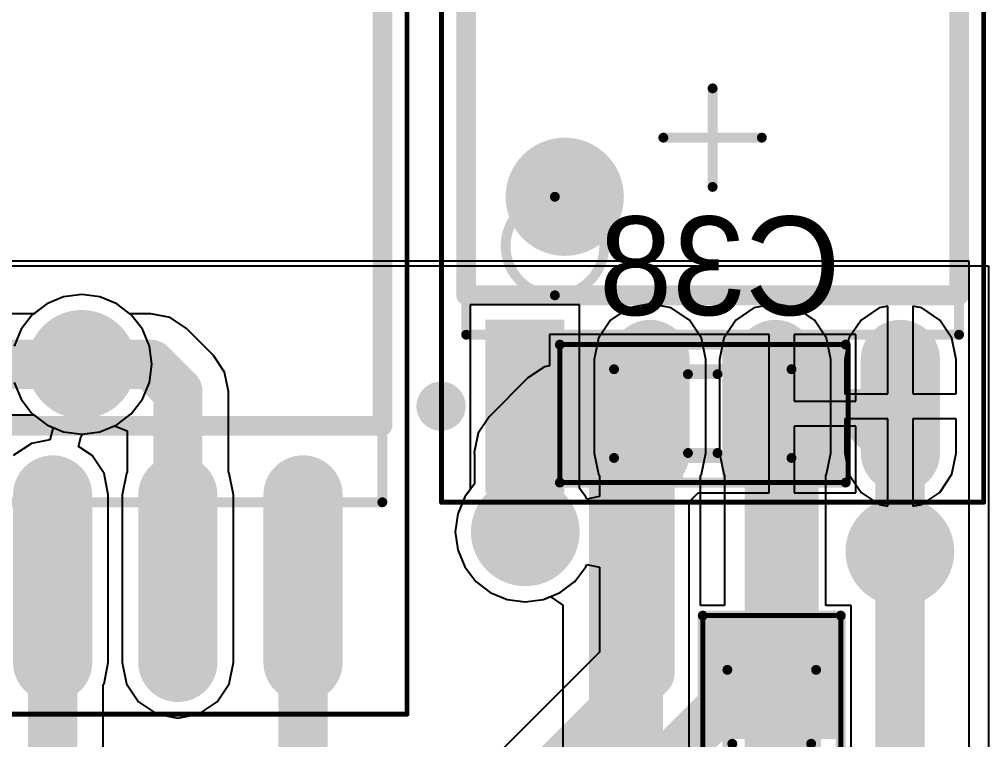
# Model space of a CAD drawing. Header units: millimetres. Extents: x 29.9 to 75.1, y 29.9 to 100.1.
# Drawn here: x 47.77 to 57.6, y 45.19 to 52.5 of the extents above; entities that cross this region are included whole.
import ezdxf

# ---------------------------------------------------------------- set-up
doc = ezdxf.new("R2010")
doc.units = ezdxf.units.MM
for name, color, linetype in [('BottomLayer', 5, 'Continuous'), ('BottomOverlay', 54, 'Continuous'), ('BottomPaste', 16, 'Continuous'), ('BottomSolder', 6, 'Continuous'), ('Mechanical13', 56, 'Continuous'), ('Mechanical15', 56, 'Continuous'), ('MultiLayer', 9, 'Continuous'), ('TopLayer', 1, 'Continuous'), ('TopOverlay', 2, 'Continuous'), ('TopPaste', 8, 'Continuous'), ('TopSolder', 216, 'Continuous'), ('ViaHoleLayer', 16, 'Continuous')]:
    doc.layers.add(name, color=color, linetype=linetype)

# ---------------------------------------------------------------- blocks, each defined once
blk = doc.blocks.new('SOIC_8_516')
at = {"layer": 'Mechanical13', "const_width": 0.0999998}
for points in [[(-2.00000108, 2.50000008), (-2.00000108, -2.50000008)], [(-2.00000108, 2.50000008), (1.99999854, 2.50000008)], [(1.99999854, 2.50000008), (1.99999854, -2.50000008)], [(-2.00000108, -2.50000008), (1.99999854, -2.50000008)]]:
    blk.add_lwpolyline(points, dxfattribs=at)
at = {"layer": 'Mechanical13'}
for points, const_width in [([(-2.02499976, 2.50000008, 1), (-1.9750024, 2.50000008, 1)], 0.0499999), ([(-2.02499976, 2.50000008, 1), (-1.9750024, 2.50000008, 1)], 0.0499999), ([(1.97499986, 2.50000008, 1), (2.02499722, 2.50000008, 1)], 0.0499999), ([(1.97499986, 2.50000008, 1), (2.02499722, 2.50000008, 1)], 0.0499999), ([(-0.6000013399999999, 1.59999934, 1), (-1.59999934, 1.59999934, 1)], 0.0999998), ([(-1.62499802, 1.59999934, 1), (-1.57500066, 1.59999934, 1)], 0.0499999), ([(-0.62500002, 1.59999934, 1), (-0.57500266, 1.59999934, 1)], 0.0499999), ([(-2.02499976, -2.50000008, 1), (-1.9750024, -2.50000008, 1)], 0.0499999), ([(-2.02499976, -2.50000008, 1), (-1.9750024, -2.50000008, 1)], 0.0499999), ([(1.97499986, -2.50000008, 1), (2.02499722, -2.50000008, 1)], 0.0499999), ([(1.97499986, -2.50000008, 1), (2.02499722, -2.50000008, 1)], 0.0499999)]:
    blk.add_lwpolyline(points, format="xyb", close=True, dxfattribs=dict(at, const_width=const_width))
at = {"layer": 'Mechanical15'}
for points, const_width in [([(-3.70000022, 2.74999958), (-3.70000022, -2.74999958)], 0.0499999), ([(-3.70000022, 2.74999958), (3.70000022, 2.74999958)], 0.0499999), ([(3.70000022, 2.74999958), (3.70000022, -2.74999958)], 0.0499999), ([(0, 0.499999), (0, -0.499999)], 0.0999998), ([(-0.50000154, 0), (0.499999, 0)], 0.0999998), ([(-3.70000022, -2.74999958), (3.70000022, -2.74999958)], 0.0499999)]:
    blk.add_lwpolyline(points, dxfattribs=dict(at, const_width=const_width))
for points, const_width in [([(-3.71249956, 2.74999958, 1), (-3.68750088, 2.74999958, 1)], 0.02499868), ([(-3.71249956, 2.74999958, 1), (-3.68750088, 2.74999958, 1)], 0.02499868), ([(3.68750088, 2.74999958, 1), (3.71249956, 2.74999958, 1)], 0.02499868), ([(3.68750088, 2.74999958, 1), (3.71249956, 2.74999958, 1)], 0.02499868), ([(-0.02499868, 0.499999, 1), (0.02499868, 0.499999, 1)], 0.0499999), ([(-0.52500022, 0, 1), (-0.47500286, 0, 1)], 0.0499999), ([(0.47500032, 0, 1), (0.52499768, 0, 1)], 0.0499999), ([(-0.02499868, -0.499999, 1), (0.02499868, -0.499999, 1)], 0.0499999), ([(-3.71249956, -2.74999958, 1), (-3.68750088, -2.74999958, 1)], 0.02499868), ([(-3.71249956, -2.74999958, 1), (-3.68750088, -2.74999958, 1)], 0.02499868), ([(3.68750088, -2.74999958, 1), (3.71249956, -2.74999958, 1)], 0.02499868), ([(3.68750088, -2.74999958, 1), (3.71249956, -2.74999958, 1)], 0.02499868)]:
    blk.add_lwpolyline(points, format="xyb", close=True, dxfattribs=dict(at, const_width=const_width))
at = {"layer": 'TopLayer', "const_width": 0.5999987999999999}
for points in [[(2.24999804, 1.905), (3.19999868, 1.905)], [(-3.20000122, 0.635), (-2.25000058, 0.635)], [(2.24999804, 0.635), (3.19999868, 0.635)], [(-3.20000122, -0.635), (-2.25000058, -0.635)], [(2.24999804, -0.635), (3.19999868, -0.635)], [(-3.20000122, -1.905), (-2.25000058, -1.905)], [(2.24999804, -1.905), (3.19999868, -1.905)]]:
    blk.add_lwpolyline(points, dxfattribs=at)
at = {"layer": 'TopLayer', "const_width": 0.2999994}
for points in [[(2.09999834, 1.905, 1), (2.39999774, 1.905, 1)], [(3.04999898, 1.905, 1), (3.34999838, 1.905, 1)], [(-3.35000092, 0.635, 1), (-3.05000152, 0.635, 1)], [(-2.40000028, 0.635, 1), (-2.10000088, 0.635, 1)], [(2.09999834, 0.635, 1), (2.39999774, 0.635, 1)], [(3.04999898, 0.635, 1), (3.34999838, 0.635, 1)], [(-3.35000092, -0.635, 1), (-3.05000152, -0.635, 1)], [(-2.40000028, -0.635, 1), (-2.10000088, -0.635, 1)], [(2.09999834, -0.635, 1), (2.39999774, -0.635, 1)], [(3.04999898, -0.635, 1), (3.34999838, -0.635, 1)], [(-3.35000092, -1.905, 1), (-3.05000152, -1.905, 1)], [(-2.40000028, -1.905, 1), (-2.10000088, -1.905, 1)], [(2.09999834, -1.905, 1), (2.39999774, -1.905, 1)], [(3.04999898, -1.905, 1), (3.34999838, -1.905, 1)]]:
    blk.add_lwpolyline(points, format="xyb", close=True, dxfattribs=at)
at = {"layer": 'TopLayer'}
blk.add_solid([(-1.95000118, 1.6050006), (-1.95000118, 2.2049994), (-3.50000062, 1.6050006), (-3.50000062, 2.2049994)], dxfattribs=at)
at = {"layer": 'TopOverlay'}
for points, const_width in [([(-2.59999988, 2.75500084, 1), (-2.85000192, 2.75500084, 1)], 0.2499995), ([(-2.91250116, 2.75500084, 1), (-2.78750268, 2.75500084, 1)], 0.12499848), ([(-2.66249912, 2.75500084, 1), (-2.53750064, 2.75500084, 1)], 0.12499848), ([(-1.65000178, 2.50000008, 1), (-1.55000198, 2.50000008, 1)], 0.0999998), ([(-1.65000178, 2.50000008, 1), (-1.55000198, 2.50000008, 1)], 0.0999998), ([(1.54999944, 2.50000008, 1), (1.64999924, 2.50000008, 1)], 0.0999998), ([(1.54999944, 2.50000008, 1), (1.64999924, 2.50000008, 1)], 0.0999998), ([(-0.30000194, 1.49999954, 1), (-0.90000074, 1.49999954, 1)], 0.5999987999999999), ([(-1.05000044, 1.49999954, 1), (-0.75000104, 1.49999954, 1)], 0.2999994), ([(-0.45000164, 1.49999954, 1), (-0.15000224, 1.49999954, 1)], 0.2999994), ([(-1.65000178, -2.50000008, 1), (-1.55000198, -2.50000008, 1)], 0.0999998), ([(-1.65000178, -2.50000008, 1), (-1.55000198, -2.50000008, 1)], 0.0999998), ([(1.54999944, -2.50000008, 1), (1.64999924, -2.50000008, 1)], 0.0999998), ([(1.54999944, -2.50000008, 1), (1.64999924, -2.50000008, 1)], 0.0999998)]:
    blk.add_lwpolyline(points, format="xyb", close=True, dxfattribs=dict(at, const_width=const_width))
at = {"layer": 'TopOverlay', "const_width": 0.1999996}
for points in [[(-1.60000188, 2.50000008), (-1.60000188, -2.50000008)], [(-1.60000188, 2.50000008), (1.59999934, 2.50000008)], [(1.59999934, 2.50000008), (1.59999934, -2.50000008)], [(-1.60000188, -2.50000008), (1.59999934, -2.50000008)]]:
    blk.add_lwpolyline(points, dxfattribs=at)
at = {"layer": 'TopPaste', "const_width": 0.5999987999999999}
for points in [[(2.24999804, 1.905), (3.19999868, 1.905)], [(-3.20000122, 0.635), (-2.25000058, 0.635)], [(2.24999804, 0.635), (3.19999868, 0.635)], [(-3.20000122, -0.635), (-2.25000058, -0.635)], [(2.24999804, -0.635), (3.19999868, -0.635)], [(-3.20000122, -1.905), (-2.25000058, -1.905)], [(2.24999804, -1.905), (3.19999868, -1.905)]]:
    blk.add_lwpolyline(points, dxfattribs=at)
at = {"layer": 'TopPaste', "const_width": 0.2999994}
for points in [[(2.09999834, 1.905, 1), (2.39999774, 1.905, 1)], [(3.04999898, 1.905, 1), (3.34999838, 1.905, 1)], [(-3.35000092, 0.635, 1), (-3.05000152, 0.635, 1)], [(-2.40000028, 0.635, 1), (-2.10000088, 0.635, 1)], [(2.09999834, 0.635, 1), (2.39999774, 0.635, 1)], [(3.04999898, 0.635, 1), (3.34999838, 0.635, 1)], [(-3.35000092, -0.635, 1), (-3.05000152, -0.635, 1)], [(-2.40000028, -0.635, 1), (-2.10000088, -0.635, 1)], [(2.09999834, -0.635, 1), (2.39999774, -0.635, 1)], [(3.04999898, -0.635, 1), (3.34999838, -0.635, 1)], [(-3.35000092, -1.905, 1), (-3.05000152, -1.905, 1)], [(-2.40000028, -1.905, 1), (-2.10000088, -1.905, 1)], [(2.09999834, -1.905, 1), (2.39999774, -1.905, 1)], [(3.04999898, -1.905, 1), (3.34999838, -1.905, 1)]]:
    blk.add_lwpolyline(points, format="xyb", close=True, dxfattribs=at)
at = {"layer": 'TopPaste'}
blk.add_solid([(-1.95000118, 1.6050006), (-1.95000118, 2.2049994), (-3.50000062, 1.6050006), (-3.50000062, 2.2049994)], dxfattribs=at)
at = {"layer": 'TopSolder', "const_width": 0.8031988}
for points in [[(2.24999804, 1.905), (3.19999868, 1.905)], [(-3.20000122, 0.635), (-2.25000058, 0.635)], [(2.24999804, 0.635), (3.19999868, 0.635)], [(-3.20000122, -0.635), (-2.25000058, -0.635)], [(2.24999804, -0.635), (3.19999868, -0.635)], [(-3.20000122, -1.905), (-2.25000058, -1.905)], [(2.24999804, -1.905), (3.19999868, -1.905)]]:
    blk.add_lwpolyline(points, dxfattribs=at)
at = {"layer": 'TopSolder', "const_width": 0.4015994}
for points in [[(2.04919834, 1.905, 1), (2.45079774, 1.905, 1)], [(2.99919898, 1.905, 1), (3.40079838, 1.905, 1)], [(-3.40080092, 0.635, 1), (-2.99920152, 0.635, 1)], [(-2.45080028, 0.635, 1), (-2.04920088, 0.635, 1)], [(2.04919834, 0.635, 1), (2.45079774, 0.635, 1)], [(2.99919898, 0.635, 1), (3.40079838, 0.635, 1)], [(-3.40080092, -0.635, 1), (-2.99920152, -0.635, 1)], [(-2.45080028, -0.635, 1), (-2.04920088, -0.635, 1)], [(2.04919834, -0.635, 1), (2.45079774, -0.635, 1)], [(2.99919898, -0.635, 1), (3.40079838, -0.635, 1)], [(-3.40080092, -1.905, 1), (-2.99920152, -1.905, 1)], [(-2.45080028, -1.905, 1), (-2.04920088, -1.905, 1)], [(2.04919834, -1.905, 1), (2.45079774, -1.905, 1)], [(2.99919898, -1.905, 1), (3.40079838, -1.905, 1)]]:
    blk.add_lwpolyline(points, format="xyb", close=True, dxfattribs=at)
at = {"layer": 'TopSolder'}
blk.add_solid([(-1.84840118, 1.5034006), (-1.84840118, 2.3065994), (-3.60160062, 1.5034006), (-3.60160062, 2.3065994)], dxfattribs=at)
blk = doc.blocks.new('ADI_RW_16_N_517')
at = {"layer": 'Mechanical13', "const_width": 0.0999998}
for points in [[(-3.80000002, 5.249999659999999), (-3.80000002, -5.249999659999999)], [(-3.80000002, -5.249999659999999), (3.80000002, -5.249999659999999)]]:
    blk.add_lwpolyline(points, dxfattribs=at)
at = {"layer": 'Mechanical13', "const_width": 0.0499999}
blk.add_lwpolyline([(-3.8249987, -5.249999659999999, 1), (-3.77500134, -5.249999659999999, 1)], format="xyb", close=True, dxfattribs=at)
blk.add_lwpolyline([(-3.8249987, -5.249999659999999, 1), (-3.77500134, -5.249999659999999, 1)], format="xyb", close=True, dxfattribs=at)
at = {"layer": 'Mechanical15', "const_width": 0.0499999}
for points in [[(-5.9500008, 5.49999916), (-5.9500008, -5.49999916)], [(-5.9500008, -5.49999916), (5.9500008, -5.49999916)]]:
    blk.add_lwpolyline(points, dxfattribs=at)
at = {"layer": 'Mechanical15', "const_width": 0.02499868}
blk.add_lwpolyline([(-5.96250014, -5.49999916, 1), (-5.93750146, -5.49999916, 1)], format="xyb", close=True, dxfattribs=at)
blk.add_lwpolyline([(-5.96250014, -5.49999916, 1), (-5.93750146, -5.49999916, 1)], format="xyb", close=True, dxfattribs=at)
at = {"layer": 'TopLayer', "const_width": 0.5999987999999999}
for points in [[(-5.42500058, -1.905), (-3.7249989, -1.905)], [(-5.42500058, -3.175), (-3.7249989, -3.175)], [(-5.42500058, -4.444999999999999), (-3.7249989, -4.444999999999999)]]:
    blk.add_lwpolyline(points, dxfattribs=at)
at = {"layer": 'TopLayer', "const_width": 0.2999994}
for points in [[(-5.575000279999999, -1.905, 1), (-5.275000879999999, -1.905, 1)], [(-3.8749986, -1.905, 1), (-3.5749992, -1.905, 1)], [(-5.575000279999999, -3.175, 1), (-5.275000879999999, -3.175, 1)], [(-3.8749986, -3.175, 1), (-3.5749992, -3.175, 1)], [(-5.575000279999999, -4.444999999999999, 1), (-5.275000879999999, -4.444999999999999, 1)], [(-3.8749986, -4.444999999999999, 1), (-3.5749992, -4.444999999999999, 1)]]:
    blk.add_lwpolyline(points, format="xyb", close=True, dxfattribs=at)
at = {"layer": 'TopOverlay', "const_width": 0.1999996}
for points in [[(-3.0250003, 5.249999659999999), (-3.0250003, -5.249999659999999)], [(-3.0250003, -5.249999659999999), (3.0250003, -5.249999659999999)]]:
    blk.add_lwpolyline(points, dxfattribs=at)
at = {"layer": 'TopOverlay', "const_width": 0.0999998}
blk.add_lwpolyline([(-3.0750002, -5.249999659999999, 1), (-2.9750004, -5.249999659999999, 1)], format="xyb", close=True, dxfattribs=at)
blk.add_lwpolyline([(-3.0750002, -5.249999659999999, 1), (-2.9750004, -5.249999659999999, 1)], format="xyb", close=True, dxfattribs=at)
at = {"layer": 'TopPaste', "const_width": 0.5999987999999999}
for points in [[(-5.42500058, -1.905), (-3.7249989, -1.905)], [(-5.42500058, -3.175), (-3.7249989, -3.175)], [(-5.42500058, -4.444999999999999), (-3.7249989, -4.444999999999999)]]:
    blk.add_lwpolyline(points, dxfattribs=at)
at = {"layer": 'TopPaste', "const_width": 0.2999994}
for points in [[(-5.575000279999999, -1.905, 1), (-5.275000879999999, -1.905, 1)], [(-3.8749986, -1.905, 1), (-3.5749992, -1.905, 1)], [(-5.575000279999999, -3.175, 1), (-5.275000879999999, -3.175, 1)], [(-3.8749986, -3.175, 1), (-3.5749992, -3.175, 1)], [(-5.575000279999999, -4.444999999999999, 1), (-5.275000879999999, -4.444999999999999, 1)], [(-3.8749986, -4.444999999999999, 1), (-3.5749992, -4.444999999999999, 1)]]:
    blk.add_lwpolyline(points, format="xyb", close=True, dxfattribs=at)
at = {"layer": 'TopSolder', "const_width": 0.8031988}
for points in [[(-5.42500058, -1.905), (-3.7249989, -1.905)], [(-5.42500058, -3.175), (-3.7249989, -3.175)], [(-5.42500058, -4.444999999999999), (-3.7249989, -4.444999999999999)]]:
    blk.add_lwpolyline(points, dxfattribs=at)
at = {"layer": 'TopSolder', "const_width": 0.4015994}
for points in [[(-5.62580028, -1.905, 1), (-5.22420088, -1.905, 1)], [(-3.9257986, -1.905, 1), (-3.5241992, -1.905, 1)], [(-5.62580028, -3.175, 1), (-5.22420088, -3.175, 1)], [(-3.9257986, -3.175, 1), (-3.5241992, -3.175, 1)], [(-5.62580028, -4.444999999999999, 1), (-5.22420088, -4.444999999999999, 1)], [(-3.9257986, -4.444999999999999, 1), (-3.5241992, -4.444999999999999, 1)]]:
    blk.add_lwpolyline(points, format="xyb", close=True, dxfattribs=at)
blk = doc.blocks.new('SMD_C_0603_B_532')
at = {"layer": 'BottomLayer'}
for points in [[(-1.29999994, 0.5499989), (-1.29999994, -0.5499989), (-0.30000194, 0.5499989), (-0.30000194, -0.5499989)], [(0.2999994, 0.5499989), (0.2999994, -0.5499989), (1.2999974, 0.5499989), (1.2999974, -0.5499989)]]:
    blk.add_solid(points, dxfattribs=at)
at = {"layer": 'BottomOverlay', "const_width": 0.0999998}
for points in [[(1.44999964, 0.7000011399999999), (-1.44999964, 0.7000011399999999)], [(-1.44999964, 0.7000011399999999), (-1.44999964, -0.7000011399999999)], [(1.44999964, 0.7000011399999999), (1.44999964, -0.7000011399999999)], [(0.1499997, 0.40000174), (-0.1499997, 0.40000174)], [(0.1499997, -0.3999992), (-0.1499997, -0.3999992)], [(1.44999964, -0.7000011399999999), (-1.44999964, -0.7000011399999999)]]:
    blk.add_lwpolyline(points, dxfattribs=at)
at = {"layer": 'BottomOverlay', "const_width": 0.0499999}
for points in [[(-1.47499832, 0.7000011399999999, 1), (-1.42500096, 0.7000011399999999, 1)], [(-1.47499832, 0.7000011399999999, 1), (-1.42500096, 0.7000011399999999, 1)], [(1.42500096, 0.7000011399999999, 1), (1.47499832, 0.7000011399999999, 1)], [(1.42500096, 0.7000011399999999, 1), (1.47499832, 0.7000011399999999, 1)], [(-0.17499838, 0.40000174, 1), (-0.12500102, 0.40000174, 1)], [(0.12500102, 0.40000174, 1), (0.17499838, 0.40000174, 1)], [(-0.17499838, -0.3999992, 1), (-0.12500102, -0.3999992, 1)], [(0.12500102, -0.3999992, 1), (0.17499838, -0.3999992, 1)], [(-1.47499832, -0.7000011399999999, 1), (-1.42500096, -0.7000011399999999, 1)], [(-1.47499832, -0.7000011399999999, 1), (-1.42500096, -0.7000011399999999, 1)], [(1.42500096, -0.7000011399999999, 1), (1.47499832, -0.7000011399999999, 1)], [(1.42500096, -0.7000011399999999, 1), (1.47499832, -0.7000011399999999, 1)]]:
    blk.add_lwpolyline(points, format="xyb", close=True, dxfattribs=at)
at = {"layer": 'BottomPaste'}
for points in [[(-1.29999994, 0.5499989), (-1.29999994, -0.5499989), (-0.30000194, 0.5499989), (-0.30000194, -0.5499989)], [(0.2999994, 0.5499989), (0.2999994, -0.5499989), (1.2999974, 0.5499989), (1.2999974, -0.5499989)]]:
    blk.add_solid(points, dxfattribs=at)
at = {"layer": 'BottomSolder'}
for points in [[(-1.40159994, 0.6515989), (-1.40159994, -0.6515989), (-0.19840194, 0.6515989), (-0.19840194, -0.6515989)], [(0.1983994, 0.6515989), (0.1983994, -0.6515989), (1.4015974, 0.6515989), (1.4015974, -0.6515989)]]:
    blk.add_solid(points, dxfattribs=at)
at = {"layer": 'Mechanical13', "const_width": 0.0999998}
for points in [[(0.8999982, 0.45000164), (-0.90000074, 0.45000164)], [(-0.90000074, 0.45000164), (-0.90000074, -0.4499991)], [(0.8999982, 0.45000164), (0.8999982, -0.4499991)], [(0.8999982, -0.4499991), (-0.90000074, -0.4499991)]]:
    blk.add_lwpolyline(points, dxfattribs=at)
at = {"layer": 'Mechanical13', "const_width": 0.0499999}
for points in [[(-0.9249994199999999, 0.45000164, 1), (-0.8750020599999999, 0.45000164, 1)], [(-0.9249994199999999, 0.45000164, 1), (-0.8750020599999999, 0.45000164, 1)], [(0.8749995199999999, 0.45000164, 1), (0.9249968799999999, 0.45000164, 1)], [(0.8749995199999999, 0.45000164, 1), (0.9249968799999999, 0.45000164, 1)], [(-0.9249994199999999, -0.4499991, 1), (-0.8750020599999999, -0.4499991, 1)], [(-0.9249994199999999, -0.4499991, 1), (-0.8750020599999999, -0.4499991, 1)], [(0.8749995199999999, -0.4499991, 1), (0.9249968799999999, -0.4499991, 1)], [(0.8749995199999999, -0.4499991, 1), (0.9249968799999999, -0.4499991, 1)]]:
    blk.add_lwpolyline(points, format="xyb", close=True, dxfattribs=at)
at = {"layer": 'Mechanical15', "const_width": 0.0499999}
for points in [[(1.44999964, 0.7000011399999999), (-1.47500086, 0.7000011399999999)], [(-1.47500086, 0.7000011399999999), (-1.47500086, -0.7000011399999999)], [(1.44999964, 0.7000011399999999), (1.44999964, -0.7000011399999999)], [(1.44999964, -0.7000011399999999), (-1.47500086, -0.7000011399999999)]]:
    blk.add_lwpolyline(points, dxfattribs=at)
at = {"layer": 'Mechanical15', "const_width": 0.02499868}
for points in [[(-1.4875002, 0.7000011399999999, 1), (-1.46250152, 0.7000011399999999, 1)], [(-1.4875002, 0.7000011399999999, 1), (-1.46250152, 0.7000011399999999, 1)], [(1.4375003, 0.7000011399999999, 1), (1.46249898, 0.7000011399999999, 1)], [(1.4375003, 0.7000011399999999, 1), (1.46249898, 0.7000011399999999, 1)], [(-1.4875002, -0.7000011399999999, 1), (-1.46250152, -0.7000011399999999, 1)], [(-1.4875002, -0.7000011399999999, 1), (-1.46250152, -0.7000011399999999, 1)], [(1.4375003, -0.7000011399999999, 1), (1.46249898, -0.7000011399999999, 1)], [(1.4375003, -0.7000011399999999, 1), (1.46249898, -0.7000011399999999, 1)]]:
    blk.add_lwpolyline(points, format="xyb", close=True, dxfattribs=at)
blk = doc.blocks.new('SMD_C_0603_545')
at = {"layer": 'Mechanical13', "const_width": 0.0999998}
for points in [[(-0.90000074, 0.4499991), (0.8999982, 0.4499991)], [(-0.90000074, 0.4499991), (-0.90000074, -0.45000164)], [(0.8999982, 0.4499991), (0.8999982, -0.45000164)], [(-0.90000074, -0.45000164), (0.8999982, -0.45000164)]]:
    blk.add_lwpolyline(points, dxfattribs=at)
at = {"layer": 'Mechanical13', "const_width": 0.0499999}
for points in [[(-0.9249994199999999, 0.4499991, 1), (-0.8750020599999999, 0.4499991, 1)], [(-0.9249994199999999, 0.4499991, 1), (-0.8750020599999999, 0.4499991, 1)], [(0.8749995199999999, 0.4499991, 1), (0.9249968799999999, 0.4499991, 1)], [(0.8749995199999999, 0.4499991, 1), (0.9249968799999999, 0.4499991, 1)], [(-0.9249994199999999, -0.45000164, 1), (-0.8750020599999999, -0.45000164, 1)], [(-0.9249994199999999, -0.45000164, 1), (-0.8750020599999999, -0.45000164, 1)], [(0.8749995199999999, -0.45000164, 1), (0.9249968799999999, -0.45000164, 1)], [(0.8749995199999999, -0.45000164, 1), (0.9249968799999999, -0.45000164, 1)]]:
    blk.add_lwpolyline(points, format="xyb", close=True, dxfattribs=at)
at = {"layer": 'Mechanical15', "const_width": 0.0499999}
for points in [[(-1.47500086, 0.7000011399999999), (1.44999964, 0.7000011399999999)], [(-1.47500086, 0.7000011399999999), (-1.47500086, -0.7000011399999999)], [(1.44999964, 0.7000011399999999), (1.44999964, -0.7000011399999999)], [(-1.47500086, -0.7000011399999999), (1.44999964, -0.7000011399999999)]]:
    blk.add_lwpolyline(points, dxfattribs=at)
at = {"layer": 'Mechanical15', "const_width": 0.02499868}
for points in [[(-1.4875002, 0.7000011399999999, 1), (-1.46250152, 0.7000011399999999, 1)], [(-1.4875002, 0.7000011399999999, 1), (-1.46250152, 0.7000011399999999, 1)], [(1.4375003, 0.7000011399999999, 1), (1.46249898, 0.7000011399999999, 1)], [(1.4375003, 0.7000011399999999, 1), (1.46249898, 0.7000011399999999, 1)], [(-1.4875002, -0.7000011399999999, 1), (-1.46250152, -0.7000011399999999, 1)], [(-1.4875002, -0.7000011399999999, 1), (-1.46250152, -0.7000011399999999, 1)], [(1.4375003, -0.7000011399999999, 1), (1.46249898, -0.7000011399999999, 1)], [(1.4375003, -0.7000011399999999, 1), (1.46249898, -0.7000011399999999, 1)]]:
    blk.add_lwpolyline(points, format="xyb", close=True, dxfattribs=at)
at = {"layer": 'TopLayer'}
for points in [[(-0.30000194, -0.5499989), (-0.30000194, 0.5499989), (-1.29999994, -0.5499989), (-1.29999994, 0.5499989)], [(1.2999974, -0.5499989), (1.2999974, 0.5499989), (0.2999994, -0.5499989), (0.2999994, 0.5499989)]]:
    blk.add_solid(points, dxfattribs=at)
at = {"layer": 'TopOverlay', "const_width": 0.0999998}
for points in [[(-1.44999964, 0.7000011399999999), (1.44999964, 0.7000011399999999)], [(-1.44999964, 0.7000011399999999), (-1.44999964, -0.7000011399999999)], [(1.44999964, 0.7000011399999999), (1.44999964, -0.7000011399999999)], [(-0.1499997, 0.3999992), (0.1499997, 0.3999992)], [(-0.1499997, -0.40000174), (0.1499997, -0.40000174)], [(-1.44999964, -0.7000011399999999), (1.44999964, -0.7000011399999999)]]:
    blk.add_lwpolyline(points, dxfattribs=at)
at = {"layer": 'TopOverlay', "const_width": 0.0499999}
for points in [[(-1.47499832, 0.7000011399999999, 1), (-1.42500096, 0.7000011399999999, 1)], [(-1.47499832, 0.7000011399999999, 1), (-1.42500096, 0.7000011399999999, 1)], [(1.42500096, 0.7000011399999999, 1), (1.47499832, 0.7000011399999999, 1)], [(1.42500096, 0.7000011399999999, 1), (1.47499832, 0.7000011399999999, 1)], [(-0.17499838, 0.3999992, 1), (-0.12500102, 0.3999992, 1)], [(0.12500102, 0.3999992, 1), (0.17499838, 0.3999992, 1)], [(-0.17499838, -0.40000174, 1), (-0.12500102, -0.40000174, 1)], [(0.12500102, -0.40000174, 1), (0.17499838, -0.40000174, 1)], [(-1.47499832, -0.7000011399999999, 1), (-1.42500096, -0.7000011399999999, 1)], [(-1.47499832, -0.7000011399999999, 1), (-1.42500096, -0.7000011399999999, 1)], [(1.42500096, -0.7000011399999999, 1), (1.47499832, -0.7000011399999999, 1)], [(1.42500096, -0.7000011399999999, 1), (1.47499832, -0.7000011399999999, 1)]]:
    blk.add_lwpolyline(points, format="xyb", close=True, dxfattribs=at)
at = {"layer": 'TopPaste'}
for points in [[(-0.30000194, -0.5499989), (-0.30000194, 0.5499989), (-1.29999994, -0.5499989), (-1.29999994, 0.5499989)], [(1.2999974, -0.5499989), (1.2999974, 0.5499989), (0.2999994, -0.5499989), (0.2999994, 0.5499989)]]:
    blk.add_solid(points, dxfattribs=at)
at = {"layer": 'TopSolder'}
for points in [[(-0.19840194, -0.6515989), (-0.19840194, 0.6515989), (-1.40159994, -0.6515989), (-1.40159994, 0.6515989)], [(1.4015974, -0.6515989), (1.4015974, 0.6515989), (0.1983994, -0.6515989), (0.1983994, 0.6515989)]]:
    blk.add_solid(points, dxfattribs=at)

msp = doc.modelspace()

# ---------------------------------------------------------------- linework, layer by layer
at = {"layer": 'BottomLayer'}
for p, q in [((41.06694606, 50.0500015), (57.40000204, 50.0500015)), ((57.40000204, 50.0500015), (57.40000204, 29.95000106)), ((48.21621802, 49.6858798), (48.0449636, 49.61494268)), ((48.39999972, 49.71007583999999), (48.21621802, 49.6858798)), ((48.58378141999999, 49.6858798), (48.39999972, 49.71007583999999)), ((48.75503584, 49.61494268), (48.58378141999999, 49.6858798)), ((48.0449636, 49.61494268), (47.91324428, 49.51387354)), ((48.9020993, 49.50210063999999), (48.75503584, 49.61494268)), ((47.91324428, 49.51387354), (44.78675574, 49.51387354)), ((49.01494134, 49.35503972), (48.9020993, 49.50210063999999)), ((49.08587846, 49.18378276), (49.01494134, 49.35503972)), ((54.61899922, 49.30400096), (53.14600241999999, 49.30400096)), ((53.14600241999999, 49.30400096), (53.14600241999999, 48.98523096)), ((54.65400042, 49.3040035), (54.61899922, 49.30400096)), ((54.74600176, 49.3040035), (54.65400042, 49.3040035)), ((54.78100296, 49.30400096), (54.74600176, 49.3040035)), ((55.37299822, 49.30400096), (54.78100296, 49.30400096)), ((55.37299822, 48.49999952), (55.37299822, 49.30400096)), ((56.25399976, 49.30400096), (55.62699822, 49.30400096)), ((55.62699822, 49.30400096), (55.62699822, 48.62699952)), ((56.25399976, 48.62699952), (56.25399976, 49.30400096)), ((49.1100745, 49.00000106), (49.08587846, 49.18378276)), ((49.08587846, 48.81621936), (49.1100745, 49.00000106)), ((53.0933533, 48.97475854), (52.92664293999999, 48.8633643)), ((53.14600241999999, 48.98523096), (53.0933533, 48.97475854)), ((49.01494134, 48.6449624), (49.08587846, 48.81621936)), ((52.92664293999999, 48.8633643), (52.53163992, 48.46836128)), ((48.9020993, 48.49790148), (49.01494134, 48.6449624)), ((55.62699822, 48.62699952), (56.25399976, 48.62699952)), ((44.78675574, 48.48612858), (47.91324428, 48.48612858)), ((47.91324428, 48.48612858), (48.0449636, 48.38505944)), ((48.75503584, 48.38505944), (48.9020993, 48.49790148)), ((55.37299822, 47.69600316), (55.37299822, 48.49999952)), ((48.0449636, 48.38505944), (48.21621802, 48.31412232)), ((48.58378141999999, 48.31412232), (48.75503584, 48.38505944)), ((52.53163992, 48.46836128), (52.42024567999999, 48.30165092)), ((48.21621802, 48.31412232), (48.39999972, 48.28992628)), ((48.39999972, 48.28992628), (48.58378141999999, 48.31412232)), ((52.42024567999999, 48.30165092), (52.38112967999999, 48.10499904)), ((56.25399976, 48.37299952), (55.62699822, 48.37299952)), ((55.62699822, 48.37299952), (55.62699822, 47.69600316)), ((56.25399976, 47.69600316), (56.25399976, 48.37299952)), ((52.38112967999999, 48.10499904), (52.3861284, 48.07986828)), ((52.3861284, 48.07986828), (52.3861284, 47.78675736)), ((52.3861284, 47.78675736), (52.28505926, 47.65503804)), ((54.5623242, 47.60619892), (54.65212844, 47.69600062)), ((54.65212844, 47.69600062), (54.74600176, 47.69600062)), ((54.74600176, 47.69600062), (54.78100296, 47.69600316)), ((54.78100296, 47.69600316), (55.37299822, 47.69600316)), ((55.62699822, 47.69600316), (56.25399976, 47.69600316)), ((52.28505926, 47.65503804), (52.21412214, 47.48378362)), ((54.5623242, 39.92099966), (54.5623242, 47.60619892)), ((52.21412214, 47.48378362), (52.18992609999999, 47.30000192)), ((52.18992609999999, 47.30000192), (52.21412214, 47.11622022)), ((52.21412214, 47.11622022), (52.28505926, 46.9449658)), ((52.28505926, 46.9449658), (52.39790129999999, 46.79790234)), ((52.39790129999999, 46.79790234), (52.54496476, 46.6850603)), ((52.54496476, 46.6850603), (52.71621918, 46.61412318)), ((52.71621918, 46.61412318), (52.90000088, 46.58992714)), ((52.90000088, 46.58992714), (53.08378258, 46.61412318)), ((53.08378258, 46.61412318), (53.15267246, 46.64266008)), ((53.15267246, 46.64266008), (53.279675, 46.55780121999999)), ((53.279675, 46.55780121999999), (53.279675, 40.34132648))]:
    msp.add_line(p, q, dxfattribs=at)
for points, const_width in [([(48.1749989, 49.00000106, 1), (48.62500053999999, 49.00000106, 1)], 0.4499991), ([(48.27500123999999, 49.00000106, 1), (48.5249982, 49.00000106, 1)], 0.2499995), ([(53.71250116, 48.50000206, 1), (54.08750168, 48.50000206, 1)], 0.37500052), ([(55.3125005, 48.50000206, 1), (55.68750102, 48.50000206, 1)], 0.37500052), ([(53.73349933999999, 48.47900388, 1), (54.10849985999999, 48.47900388, 1)], 0.37500052), ([(53.73349933999999, 48.47900388, 1), (54.10849985999999, 48.47900388, 1)], 0.37500052), ([(53.1650067, 48.50000206, 1), (53.41500366, 48.50000206, 1)], 0.2499995), ([(53.1650067, 48.50000206, 1), (53.41500366, 48.50000206, 1)], 0.2499995), ([(53.77500294, 48.50000206, 1), (54.0249999, 48.50000206, 1)], 0.2499995), ([(55.37500228, 48.50000206, 1), (55.62499923999999, 48.50000206, 1)], 0.2499995), ([(56.17500068, 48.50000206, 1), (56.42499763999999, 48.50000206, 1)], 0.2499995), ([(56.17500068, 48.50000206, 1), (56.42499763999999, 48.50000206, 1)], 0.2499995), ([(52.77000367999999, 48.10499904, 1), (53.02000064, 48.10499904, 1)], 0.2499995), ([(52.77000367999999, 48.10499904, 1), (53.02000064, 48.10499904, 1)], 0.2499995), ([(52.7750024, 48.10000032, 1), (53.02499936, 48.10000032, 1)], 0.2499995), ([(52.7750024, 48.10000032, 1), (53.02499936, 48.10000032, 1)], 0.2499995), ([(56.57500242, 48.10000032, 1), (56.82499937999999, 48.10000032, 1)], 0.2499995), ([(56.57500242, 48.10000032, 1), (56.82499937999999, 48.10000032, 1)], 0.2499995), ([(52.67500006, 47.30000192, 1), (53.1250017, 47.30000192, 1)], 0.4499991), ([(52.7750024, 47.30000192, 1), (53.02499936, 47.30000192, 1)], 0.2499995), ([(56.47500007999999, 47.10000231999999, 1), (56.92500172, 47.10000231999999, 1)], 0.4499991), ([(56.57500242, 47.10000231999999, 1), (56.82499937999999, 47.10000231999999, 1)], 0.2499995)]:
    msp.add_lwpolyline(points, format="xyb", close=True, dxfattribs=dict(at, const_width=const_width))
for points, const_width in [([(44.3000003, 49.00000106), (48.39999972, 49.00000106)], 0.499999), ([(53.90000142, 48.50000206), (53.92099959999999, 48.47900388)], 0.75000104), ([(55.50000076, 41.40000102), (55.50000076, 48.50000206)], 0.75000104), ([(53.92099959999999, 39.92099966), (53.92099959999999, 48.47900388)], 0.75000104), ([(52.89500216, 48.10499904), (53.29000517999999, 48.50000206)], 0.499999), ([(53.29000517999999, 48.50000206), (53.90000142, 48.50000206)], 0.499999), ([(55.50000076, 48.50000206), (56.29999916, 48.50000206)], 0.499999), ([(56.29999916, 48.50000206), (56.7000009, 48.10000032)], 0.499999), ([(52.89500216, 48.10499904), (52.90000088, 48.10000032)], 0.499999), ([(52.90000088, 47.30000192), (52.90000088, 48.10000032)], 0.499999), ([(56.7000009, 47.10000231999999), (56.7000009, 48.10000032)], 0.499999)]:
    msp.add_lwpolyline(points, dxfattribs=dict(at, const_width=const_width))
at = {"layer": 'BottomSolder', "const_width": 0.5515991}
for points in [[(48.1241989, 49.00000106, 1), (48.67580054, 49.00000106, 1)], [(52.62420006, 47.30000192, 1), (53.17580169999999, 47.30000192, 1)], [(56.42420008, 47.10000231999999, 1), (56.97580172, 47.10000231999999, 1)]]:
    msp.add_lwpolyline(points, format="xyb", close=True, dxfattribs=at)
at = {"layer": 'MultiLayer', "const_width": 0.4499991}
for points in [[(48.1749989, 49.00000106, 1), (48.62500053999999, 49.00000106, 1)], [(52.67500006, 47.30000192, 1), (53.1250017, 47.30000192, 1)], [(56.47500007999999, 47.10000231999999, 1), (56.92500172, 47.10000231999999, 1)]]:
    msp.add_lwpolyline(points, format="xyb", close=True, dxfattribs=at)
at = {"layer": 'TopLayer'}
for p, q in [((32.35830968, 50.0000016), (57.60000164, 50.0000016)), ((57.60000164, 50.0000016), (57.60000164, 29.90000116)), ((48.21621802, 49.6858798), (48.0449636, 49.61494268)), ((48.39999972, 49.71007583999999), (48.21621802, 49.6858798)), ((48.58378141999999, 49.6858798), (48.39999972, 49.71007583999999)), ((48.75503584, 49.61494268), (48.58378141999999, 49.6858798)), ((48.0449636, 49.61494268), (47.89790014, 49.50210063999999)), ((48.88675516, 49.51387354), (48.75503584, 49.61494268)), ((53.44900156, 49.60400036), (52.34100275999999, 49.60400036)), ((52.34100275999999, 49.60400036), (52.34100275999999, 47.7279462)), ((53.44900156, 47.74097639999999), (53.44900156, 49.60400036)), ((53.94884308, 49.57185665999999), (53.7655897, 49.44941342)), ((54.16500216, 49.61485378), (53.94884308, 49.57185665999999)), ((54.38116124, 49.57185665999999), (54.16500216, 49.61485378)), ((54.56441461999999, 49.44941342), (54.38116124, 49.57185665999999)), ((55.21884308, 49.57185665999999), (55.0355897, 49.44941342)), ((55.43500216, 49.61485378), (55.21884308, 49.57185665999999)), ((55.65116124, 49.57185665999999), (55.43500216, 49.61485378)), ((55.83441462, 49.44941342), (55.65116124, 49.57185665999999)), ((56.48884308, 49.57185665999999), (56.3055897, 49.44941342)), ((56.57800216, 49.58959093999999), (56.48884308, 49.57185665999999)), ((56.57800216, 48.70200063999999), (56.57800216, 49.58959093999999)), ((56.92116124, 49.57185665999999), (56.83200215999999, 49.58959093999999)), ((56.83200215999999, 49.58959093999999), (56.83200215999999, 48.70200063999999)), ((57.10441462, 49.44941342), (56.92116124, 49.57185665999999)), ((47.89790014, 49.50210063999999), (47.7850581, 49.35503972)), ((49.10000085999999, 49.51387354), (48.88675516, 49.51387354)), ((49.29665274, 49.47475754), (49.10000085999999, 49.51387354)), ((49.4633631, 49.3633633), (49.29665274, 49.47475754)), ((49.73836382, 49.08836257999999), (49.4633631, 49.3633633)), ((53.7655897, 49.44941342), (53.64314646, 49.26616004)), ((54.68685786, 49.26616004), (54.56441461999999, 49.44941342)), ((55.0355897, 49.44941342), (54.91314646, 49.26616004)), ((55.95685786, 49.26616004), (55.83441462, 49.44941342)), ((56.3055897, 49.44941342), (56.18314646, 49.26616004)), ((57.22685786, 49.26616004), (57.10441462, 49.44941342)), ((47.7850581, 49.35503972), (47.71412098, 49.18378276)), ((53.64314646, 49.26616004), (53.60014933999999, 49.05000096)), ((54.72985498, 49.05000096), (54.68685786, 49.26616004)), ((54.91314646, 49.26616004), (54.87014934, 49.05000096)), ((55.99985497999999, 49.05000096), (55.95685786, 49.26616004)), ((56.18314646, 49.26616004), (56.14014933999999, 49.05000096)), ((57.26985498, 49.05000096), (57.22685786, 49.26616004)), ((49.84975806, 48.92165222), (49.73836382, 49.08836257999999)), ((53.60014933999999, 49.05000096), (53.60014933999999, 48.10000032)), ((54.72985498, 48.10000032), (54.72985498, 49.05000096)), ((54.87014934, 49.05000096), (54.87014934, 48.10000032)), ((55.99985497999999, 48.10000032), (55.99985497999999, 49.05000096)), ((56.14014933999999, 49.05000096), (56.14014933999999, 48.70200063999999)), ((57.26985498, 48.70200063999999), (57.26985498, 49.05000096)), ((49.88887406, 48.72500033999999), (49.84975806, 48.92165222)), ((47.71412098, 48.81621936), (47.7850581, 48.6449624)), ((49.88887406, 47.90310968), (49.88887406, 48.72500033999999)), ((56.14014933999999, 48.70200063999999), (56.57800216, 48.70200063999999)), ((56.83200215999999, 48.70200063999999), (57.26985498, 48.70200063999999)), ((47.7850581, 48.6449624), (47.89790014, 48.49790148)), ((47.89790014, 48.49790148), (48.0449636, 48.38505944)), ((48.0449636, 48.38505944), (48.10614712, 48.35971532)), ((48.58378141999999, 48.31412232), (48.7341291, 48.37639804)), ((48.7341291, 48.37639804), (48.8611291, 48.32521704)), ((56.57800216, 48.44800064), (56.14014933999999, 48.44800064)), ((56.14014933999999, 48.44800064), (56.14014933999999, 48.10000032)), ((56.57800216, 47.56041034), (56.57800216, 48.44800064)), ((57.26985498, 48.44800064), (56.83200215999999, 48.44800064)), ((56.83200215999999, 48.44800064), (56.83200215999999, 47.56041034)), ((57.26985498, 48.10000032), (57.26985498, 48.44800064)), ((48.10605568, 48.34999982), (48.07706412, 48.23429774)), ((48.10614712, 48.35971532), (48.10605568, 48.34999982)), ((48.3945057, 48.26924813999999), (48.40874748, 48.2910769)), ((48.40874748, 48.2910769), (48.58378141999999, 48.31412232)), ((48.8611291, 48.32521704), (48.8611291, 47.90310968)), ((47.8888425, 48.19685814), (47.70558912, 48.0744149)), ((48.07706412, 48.23429774), (47.8888425, 48.19685814)), ((48.36710418, 48.16615969999999), (48.3945057, 48.26924813999999)), ((48.50441404, 48.0744149), (48.36710418, 48.16615969999999)), ((53.60014933999999, 48.10000032), (53.64314646, 47.88384124)), ((54.68685786, 47.88384124), (54.72985498, 48.10000032)), ((54.87014934, 48.10000032), (54.91314646, 47.88384124)), ((55.95685786, 47.88384124), (55.99985497999999, 48.10000032)), ((56.14014933999999, 48.10000032), (56.18314646, 47.88384124)), ((57.22685786, 47.88384124), (57.26985498, 48.10000032)), ((48.62685728, 47.89116152), (48.50441404, 48.0744149)), ((48.6698544, 47.67500244), (48.62685728, 47.89116152)), ((48.85314588, 47.89116152), (48.81014876, 47.67500244)), ((48.8611291, 47.90310968), (48.85314588, 47.89116152)), ((49.89685728, 47.89116152), (49.88887406, 47.90310968)), ((49.93985439999999, 47.67500244), (49.89685728, 47.89116152)), ((53.64314646, 47.88384124), (53.65112968, 47.87189308)), ((53.65112968, 47.87189308), (53.65112968, 47.65812159999999)), ((54.67887464, 47.87189308), (54.68685786, 47.88384124)), ((54.67887464, 46.55399884), (54.67887464, 47.87189308)), ((54.91314646, 47.88384124), (54.92112968, 47.87189308)), ((54.92112968, 47.87189308), (54.92112968, 46.55399884)), ((55.94887464, 47.87189308), (55.95685786, 47.88384124)), ((55.94887464, 46.55399884), (55.94887464, 47.87189308)), ((56.18314646, 47.88384124), (56.3055897, 47.70058786)), ((57.10441462, 47.70058786), (57.22685786, 47.88384124)), ((52.34100275999999, 47.7279462), (52.28505926, 47.65503804)), ((53.5149425, 47.65503804), (53.44900156, 47.74097639999999)), ((56.3055897, 47.70058786), (56.48884308, 47.57814462)), ((56.92116124, 47.57814462), (57.10441462, 47.70058786)), ((48.6698544, 45.97500076), (48.6698544, 47.67500244)), ((48.81014876, 47.67500244), (48.81014876, 45.97500076)), ((49.93985439999999, 45.97500076), (49.93985439999999, 47.67500244)), ((52.28505926, 47.65503804), (52.21412214, 47.48378362)), ((53.52412967999999, 47.63286129999999), (53.5149425, 47.65503804)), ((53.65112968, 47.65812159999999), (53.52412967999999, 47.63286129999999)), ((56.48884308, 47.57814462), (56.57800216, 47.56041034)), ((56.83200215999999, 47.56041034), (56.92116124, 47.57814462)), ((52.21412214, 47.48378362), (52.18992609999999, 47.30000192)), ((52.18992609999999, 47.30000192), (52.21412214, 47.11622022)), ((52.21412214, 47.11622022), (52.28505926, 46.9449658)), ((52.28505926, 46.9449658), (52.39790129999999, 46.79790234)), ((53.40210046, 46.79790234), (53.5149425, 46.9449658)), ((53.5149425, 46.9449658), (53.52412967999999, 46.96714254)), ((53.52412967999999, 46.96714254), (53.65112968, 46.94188224)), ((53.65112968, 46.94188224), (53.65112968, 46.07785298)), ((52.39790129999999, 46.79790234), (52.54496476, 46.6850603)), ((53.25503699999999, 46.6850603), (53.40210046, 46.79790234)), ((52.54496476, 46.6850603), (52.71621918, 46.61412318)), ((52.71621918, 46.61412318), (52.90000088, 46.58992714)), ((52.90000088, 46.58992714), (53.08378258, 46.61412318)), ((53.08378258, 46.61412318), (53.25503699999999, 46.6850603)), ((54.92112968, 46.55399884), (54.67887464, 46.55399884)), ((56.20399986, 46.55399884), (55.94887464, 46.55399884)), ((56.20399986, 45.0809995), (56.20399986, 46.55399884)), ((53.65112968, 46.07785298), (49.73663916, 42.16336245999999)), ((48.62685728, 45.75884168), (48.6698544, 45.97500076)), ((48.81014876, 45.97500076), (48.85314588, 45.75884168)), ((49.89685728, 45.75884168), (49.93985439999999, 45.97500076)), ((48.61887406, 45.74689352), (48.62685728, 45.75884168)), ((48.61887406, 44.60785084), (48.61887406, 45.74689352)), ((48.85314588, 45.75884168), (48.97558912, 45.5755883)), ((49.77441404, 45.5755883), (49.89685728, 45.75884168)), ((48.97558912, 45.5755883), (49.1588425, 45.45314506)), ((49.59116066, 45.45314506), (49.77441404, 45.5755883)), ((49.1588425, 45.45314506), (49.37500158, 45.41014793999999)), ((49.37500158, 45.41014793999999), (49.59116066, 45.45314506))]:
    msp.add_line(p, q, dxfattribs=at)
for points, const_width in [([(48.1749989, 49.00000106, 1), (48.62500053999999, 49.00000106, 1)], 0.4499991), ([(48.27500123999999, 49.00000106, 1), (48.5249982, 49.00000106, 1)], 0.2499995), ([(48.97500238, 49.00000106, 1), (49.22499934, 49.00000106, 1)], 0.2499995), ([(48.97500238, 49.00000106, 1), (49.22499934, 49.00000106, 1)], 0.2499995), ([(49.2500031, 48.72500033999999, 1), (49.50000006, 48.72500033999999, 1)], 0.2499995), ([(49.2500031, 48.72500033999999, 1), (49.50000006, 48.72500033999999, 1)], 0.2499995), ([(52.77000367999999, 48.57500064, 1), (53.02000064, 48.57500064, 1)], 0.2499995), ([(52.7750024, 48.57000192, 1), (53.02499936, 48.57000192, 1)], 0.2499995), ([(52.7750024, 48.57000192, 1), (53.02499936, 48.57000192, 1)], 0.2499995), ([(54.04000368, 48.57500064, 1), (54.29000064, 48.57500064, 1)], 0.2499995), ([(55.31000367999999, 48.57500064, 1), (55.56000064, 48.57500064, 1)], 0.2499995), ([(56.57500242, 48.56999938, 1), (56.82499937999999, 48.56999938, 1)], 0.2499995), ([(56.57500242, 48.56999938, 1), (56.82499937999999, 48.56999938, 1)], 0.2499995), ([(56.58000368, 48.57500064, 1), (56.83000063999999, 48.57500064, 1)], 0.2499995), ([(52.67500006, 47.30000192, 1), (53.1250017, 47.30000192, 1)], 0.4499991), ([(52.7750024, 47.30000192, 1), (53.02499936, 47.30000192, 1)], 0.2499995), ([(56.47500007999999, 47.10000231999999, 1), (56.92500172, 47.10000231999999, 1)], 0.4499991), ([(56.57500242, 47.10000231999999, 1), (56.82499937999999, 47.10000231999999, 1)], 0.2499995), ([(56.57500242, 47.10000231999999, 1), (56.82499937999999, 47.10000231999999, 1)], 0.2499995), ([(47.9800031, 46.8250016, 1), (48.23000005999999, 46.8250016, 1)], 0.2499995), ([(49.2500031, 46.8250016, 1), (49.50000006, 46.8250016, 1)], 0.2499995), ([(50.5200031, 46.8250016, 1), (50.77000005999999, 46.8250016, 1)], 0.2499995), ([(54.04000368, 45.86500098, 1), (54.29000064, 45.86500098, 1)], 0.2499995), ([(54.04000368, 45.86500098, 1), (54.29000064, 45.86500098, 1)], 0.2499995), ([(54.79400268, 45.86499844, 1), (55.04399964, 45.86499844, 1)], 0.2499995), ([(54.79400268, 45.86499844, 1), (55.04399964, 45.86499844, 1)], 0.2499995), ([(55.31000367999999, 45.86499844, 1), (55.56000064, 45.86499844, 1)], 0.2499995), ([(55.31000367999999, 45.86499844, 1), (55.56000064, 45.86499844, 1)], 0.2499995), ([(54.79400268, 45.55268512, 1), (55.04399964, 45.55268512, 1)], 0.2499995), ([(54.79400268, 45.55268512, 1), (55.04399964, 45.55268512, 1)], 0.2499995)]:
    msp.add_lwpolyline(points, format="xyb", close=True, dxfattribs=dict(at, const_width=const_width))
at = {"layer": 'TopLayer', "const_width": 0.499999}
for points in [[(48.39999972, 49.00000106), (49.10000085999999, 49.00000106)], [(49.10000085999999, 49.00000106), (49.37500158, 48.72500033999999)], [(49.37500158, 46.8250016), (49.37500158, 48.72500033999999)], [(52.89500216, 48.57500064), (52.90000088, 48.57000192)], [(52.90000088, 47.30000192), (52.90000088, 48.57000192)], [(54.16500216, 45.86500098), (54.16500216, 48.57500064)], [(55.43500216, 45.86499844), (55.43500216, 48.57500064)], [(56.7000009, 48.56999938), (56.70500216, 48.57500064)], [(56.7000009, 47.10000231999999), (56.7000009, 48.56999938)], [(56.7000009, 44.3000003), (56.7000009, 47.10000231999999)], [(48.10500158, 44.39499884), (48.10500158, 46.8250016)], [(50.64500158, 44.34500148), (50.64500158, 46.8250016)], [(50.1000014, 41.80000022), (54.16500216, 45.86500098)], [(54.91900115999999, 45.55268512), (54.91900115999999, 45.86499844)], [(54.91900115999999, 45.86499844), (55.43500216, 45.86499844)], [(51.10000194, 41.7336859), (54.91900115999999, 45.55268512)]]:
    msp.add_lwpolyline(points, dxfattribs=at)
at = {"layer": 'TopSolder', "const_width": 0.5515991}
for points in [[(48.1241989, 49.00000106, 1), (48.67580054, 49.00000106, 1)], [(52.62420006, 47.30000192, 1), (53.17580169999999, 47.30000192, 1)], [(56.42420008, 47.10000231999999, 1), (56.97580172, 47.10000231999999, 1)]]:
    msp.add_lwpolyline(points, format="xyb", close=True, dxfattribs=at)
at = {"layer": 'ViaHoleLayer', "const_width": 0.2499995}
for points in [[(48.27500123999999, 49.00000106, 1), (48.5249982, 49.00000106, 1)], [(52.7750024, 47.30000192, 1), (53.02499936, 47.30000192, 1)], [(56.57500242, 47.10000231999999, 1), (56.82499937999999, 47.10000231999999, 1)]]:
    msp.add_lwpolyline(points, format="xyb", close=True, dxfattribs=at)

# ---------------------------------------------------------------- block references
for name, p, rotation in [('ADI_RW_16_N_517', (46.20000158, 51.40000134), 90), ('SOIC_8_516', (54.80000216, 51.30000154), 90), ('SMD_C_0603_B_532', (54.69999982, 48.50000206), 180), ('SMD_C_0603_545', (55.40000096, 45.00000144), 90)]:
    msp.add_blockref(name, p, dxfattribs=dict(rotation=rotation))

# ---------------------------------------------------------------- texts
at = {"layer": 'BottomOverlay', "text_generation_flag": 2}
msp.add_text('C38', height=1.00000054, dxfattribs=at).set_placement((56.1000021, 49.50000006))

doc.saveas('drawing.dxf')
